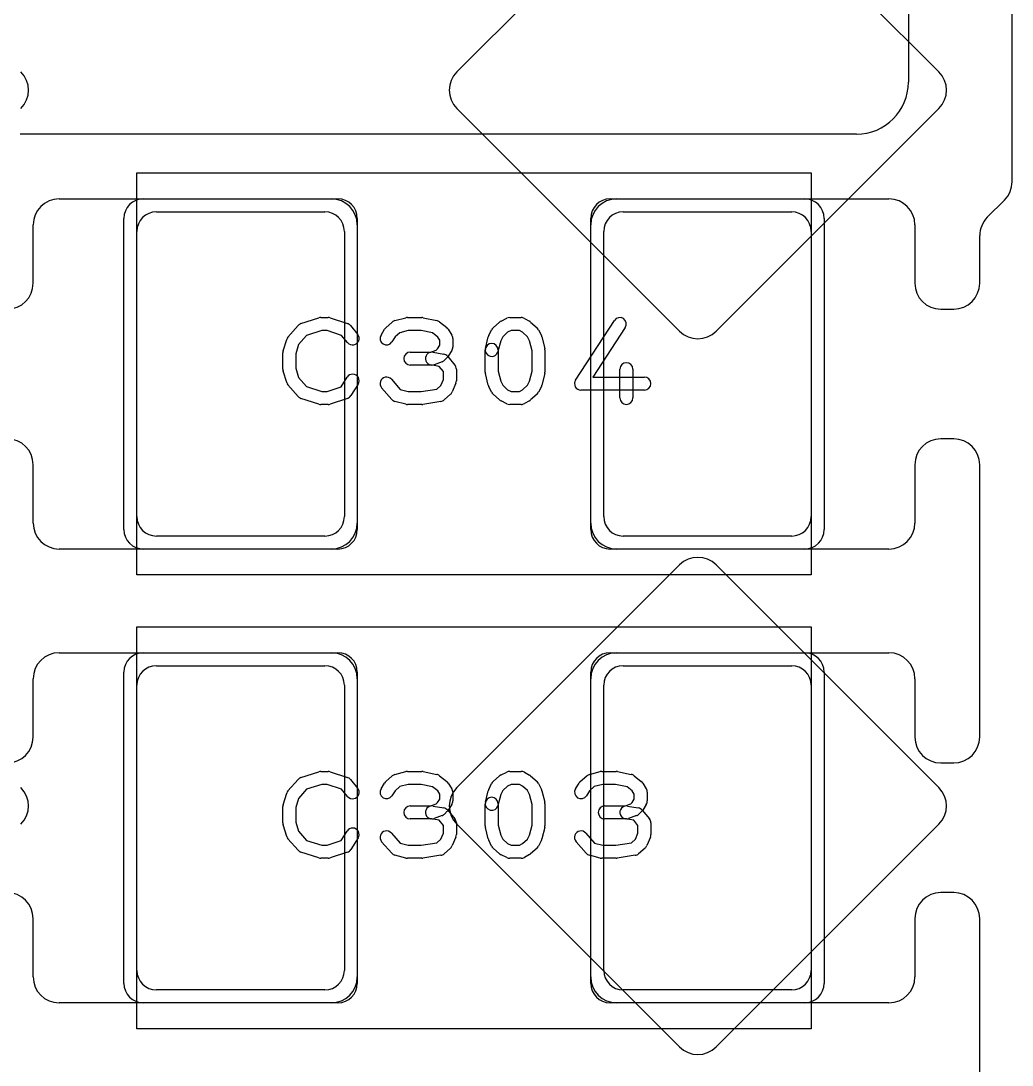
# Model space of a CAD drawing. Extents: x -3.2 to 23.2, y -0.5 to 25.
# Drawn here: x 10.928 to 14.75, y 4.71 to 8.737 of the extents above; entities that cross this region are included whole.
import ezdxf

# ---------------------------------------------------------------- set-up
doc = ezdxf.new("R2010")
doc.units = 0
for name, color, linetype in [('L1', 3, 'CONTINUOUS'), ('L4', 3, 'CONTINUOUS'), ('MetalMask-A', 176, 'CONTINUOUS'), ('PartsArea-A', 111, 'CONTINUOUS'), ('PartsSilk-A', 221, 'CONTINUOUS'), ('Resist-A', 2, 'CONTINUOUS')]:
    doc.layers.add(name, color=color, linetype=linetype)

msp = doc.modelspace()

# ---------------------------------------------------------------- linework, layer by layer
at = {"layer": 'L1'}
for p, q in [((14.35, 11.46716), (14.35, 8.5)), ((14.75, 8.11642), (14.75, 10.625)), ((14.15, 8.3), (10.925, 8.3)), ((11.075, 8.05), (12.125, 8.05)), ((13.225, 8.05), (14.275, 8.05)), ((14.65429, 7.97929), (14.72071, 8.04571)), ((11.45, 8), (12.1, 8)), ((13.25, 8), (13.9, 8)), ((10.975, 7.725), (10.975, 7.95)), ((12.225, 7.95), (12.225, 6.8)), ((13.125, 6.8), (13.125, 7.95)), ((14.375, 7.95), (14.375, 7.725)), ((11.375, 6.825), (11.375, 7.925)), ((12.175, 7.925), (12.175, 6.825)), ((13.175, 6.825), (13.175, 7.925)), ((13.975, 7.925), (13.975, 6.825)), ((14.625, 7.725), (14.625, 7.90858)), ((14.475, 7.625), (14.525, 7.625)), ((14.525, 7.125), (14.475, 7.125)), ((10.975, 6.8), (10.975, 7.025)), ((14.375, 7.025), (14.375, 6.8)), ((14.625, 5.975), (14.625, 7.025)), ((12.1, 6.75), (11.45, 6.75)), ((13.9, 6.75), (13.25, 6.75)), ((12.125, 6.7), (11.075, 6.7)), ((14.275, 6.7), (13.225, 6.7)), ((11.075, 6.3), (12.125, 6.3)), ((13.225, 6.3), (14.275, 6.3)), ((11.45, 6.25), (12.1, 6.25)), ((13.25, 6.25), (13.9, 6.25)), ((10.975, 5.975), (10.975, 6.2)), ((11.375, 5.075), (11.375, 6.175)), ((12.175, 6.175), (12.175, 5.075)), ((12.225, 6.2), (12.225, 5.05)), ((13.125, 5.05), (13.125, 6.2)), ((13.175, 5.075), (13.175, 6.175)), ((13.975, 6.175), (13.975, 5.075)), ((14.375, 6.2), (14.375, 5.975)), ((14.475, 5.875), (14.525, 5.875)), ((14.525, 5.375), (14.475, 5.375)), ((10.975, 5.05), (10.975, 5.275)), ((14.375, 5.275), (14.375, 5.05)), ((14.625, 4.225), (14.625, 5.275)), ((12.1, 5), (11.45, 5)), ((13.9, 5), (13.25, 5)), ((12.125, 4.95), (11.075, 4.95)), ((14.275, 4.95), (13.225, 4.95))]:
    msp.add_line(p, q, dxfattribs=at)
for centre, radius, start, end in [((14.15, 8.5), 0.2, -90, 0), ((14.65, 8.11642), 0.1, -45, 0), ((11.075, 7.95), 0.1, 90, 180), ((12.125, 7.95), 0.1, 0, 90), ((13.225, 7.95), 0.1, 90, 180), ((14.275, 7.95), 0.1, 0, 90), ((11.45, 7.925), 0.075, 90, 180), ((12.1, 7.925), 0.075, 0, 90), ((13.25, 7.925), 0.075, 90, 180), ((13.9, 7.925), 0.075, 0, 90), ((14.725, 7.90858), 0.1, 135, 180), ((10.875, 7.725), 0.1, -90, 0), ((14.475, 7.725), 0.1, 180, -90), ((14.525, 7.725), 0.1, -90, 0), ((10.875, 7.025), 0.1, 0, 90), ((14.475, 7.025), 0.1, 90, 180), ((14.525, 7.025), 0.1, 0, 90), ((11.45, 6.825), 0.075, 180, -90), ((12.1, 6.825), 0.075, -90, 0), ((13.25, 6.825), 0.075, 180, -90), ((13.9, 6.825), 0.075, -90, 0), ((11.075, 6.8), 0.1, 180, -90), ((12.125, 6.8), 0.1, -90, 0), ((13.225, 6.8), 0.1, 180, -90), ((14.275, 6.8), 0.1, -90, 0), ((11.075, 6.2), 0.1, 90, 180), ((12.125, 6.2), 0.1, 0, 90), ((13.225, 6.2), 0.1, 90, 180), ((14.275, 6.2), 0.1, 0, 90), ((11.45, 6.175), 0.075, 90, 180), ((12.1, 6.175), 0.075, 0, 90), ((13.25, 6.175), 0.075, 90, 180), ((13.9, 6.175), 0.075, 0, 90), ((10.875, 5.975), 0.1, -90, 0), ((14.475, 5.975), 0.1, 180, -90), ((14.525, 5.975), 0.1, -90, 0), ((10.875, 5.275), 0.1, 0, 90), ((14.475, 5.275), 0.1, 90, 180), ((14.525, 5.275), 0.1, 0, 90), ((11.45, 5.075), 0.075, 180, -90), ((12.1, 5.075), 0.075, -90, 0), ((13.25, 5.075), 0.075, 180, -90), ((13.9, 5.075), 0.075, -90, 0), ((11.075, 5.05), 0.1, 180, -90), ((12.125, 5.05), 0.1, -90, 0), ((13.225, 5.05), 0.1, 180, -90), ((14.275, 5.05), 0.1, -90, 0)]:
    msp.add_arc(centre, radius, start, end, dxfattribs=at)
at = {"layer": 'L4'}
for p, q in [((13.46763, 9.3985), (12.60904, 8.53991)), ((14.46762, 8.53991), (13.60903, 9.3985)), ((12.60904, 8.39849), (13.46762, 7.53991)), ((13.60904, 7.53991), (14.46762, 8.39849)), ((13.46763, 6.6385), (12.60904, 5.77991)), ((14.46762, 5.77991), (13.60903, 6.6385)), ((12.60904, 5.63849), (13.46762, 4.77991)), ((13.60904, 4.77991), (14.46762, 5.63849))]:
    msp.add_line(p, q, dxfattribs=at)
for centre, radius, start, end in [((10.85691, 8.4692), 0.1, -45, 45), ((12.67975, 8.4692), 0.1, 135, -135), ((14.39691, 8.4692), 0.1, -45, 45), ((13.53833, 7.61062), 0.1, -135, -45), ((13.53833, 6.5678), 0.09998, 45, 135), ((10.85691, 5.7092), 0.1, -45, 45), ((12.67975, 5.7092), 0.1, 135, -135), ((14.39691, 5.7092), 0.1, -45, 45), ((13.53833, 4.85062), 0.1, -135, -45)]:
    msp.add_arc(centre, radius, start, end, dxfattribs=at)
at = {"layer": 'MetalMask-A'}
for p, q in [((11.45, 8), (12.1, 8)), ((13.25, 8), (13.9, 8)), ((11.375, 6.825), (11.375, 7.925)), ((12.175, 7.925), (12.175, 6.825)), ((13.175, 6.825), (13.175, 7.925)), ((13.975, 7.925), (13.975, 6.825)), ((12.1, 6.75), (11.45, 6.75)), ((13.9, 6.75), (13.25, 6.75)), ((11.45, 6.25), (12.1, 6.25)), ((13.25, 6.25), (13.9, 6.25)), ((11.375, 5.075), (11.375, 6.175)), ((12.175, 6.175), (12.175, 5.075)), ((13.175, 5.075), (13.175, 6.175)), ((13.975, 6.175), (13.975, 5.075)), ((12.1, 5), (11.45, 5)), ((13.9, 5), (13.25, 5))]:
    msp.add_line(p, q, dxfattribs=at)
for centre, start, end in [((11.45, 7.925), 90, 180), ((12.1, 7.925), 0, 90), ((13.25, 7.925), 90, 180), ((13.9, 7.925), 0, 90), ((11.45, 6.825), 180, -90), ((12.1, 6.825), -90, 0), ((13.25, 6.825), 180, -90), ((13.9, 6.825), -90, 0), ((11.45, 6.175), 90, 180), ((12.1, 6.175), 0, 90), ((13.25, 6.175), 90, 180), ((13.9, 6.175), 0, 90), ((11.45, 5.075), 180, -90), ((12.1, 5.075), -90, 0), ((13.25, 5.075), 180, -90), ((13.9, 5.075), -90, 0)]:
    msp.add_arc(centre, 0.075, start, end, dxfattribs=at)
at = {"layer": 'PartsArea-A'}
for p, q in [((11.375, 6.6), (11.375, 8.15)), ((11.375, 8.15), (13.975, 8.15)), ((13.975, 8.15), (13.975, 6.6)), ((13.975, 6.6), (11.375, 6.6)), ((11.375, 4.85), (11.375, 6.4)), ((11.375, 6.4), (13.975, 6.4)), ((13.975, 6.4), (13.975, 4.85)), ((13.975, 4.85), (11.375, 4.85))]:
    msp.add_line(p, q, dxfattribs=at)
at = {"layer": 'PartsSilk-A'}
for p, q in [((12.00766, 7.56918), (12.0771, 7.5914)), ((12.08472, 7.59259), (12.1125, 7.59259)), ((12.1204, 7.59131), (12.18707, 7.56909)), ((12.33478, 7.55295), (12.35978, 7.57517)), ((12.36995, 7.58064), (12.41162, 7.59175)), ((12.41806, 7.59259), (12.47361, 7.59259)), ((12.47876, 7.59205), (12.53154, 7.58094)), ((12.54201, 7.576), (12.56979, 7.55378)), ((12.74867, 7.55295), (12.77367, 7.57517)), ((12.7791, 7.57884), (12.80132, 7.58995)), ((12.8125, 7.59259), (12.85694, 7.59259)), ((12.86934, 7.5893), (12.88879, 7.57819)), ((12.893, 7.57517), (12.918, 7.55295)), ((13.06657, 7.35163), (13.21657, 7.58126)), ((11.95758, 7.51739), (11.99647, 7.56183)), ((12.08862, 7.54259), (12.02952, 7.52368)), ((12.10844, 7.54259), (12.08862, 7.54259)), ((12.16452, 7.5239), (12.10844, 7.54259)), ((12.19838, 7.56137), (12.22615, 7.52804)), ((12.3163, 7.52529), (12.33019, 7.54751)), ((12.38856, 7.53385), (12.37068, 7.51796)), ((12.42134, 7.54259), (12.38856, 7.53385)), ((12.47101, 7.54259), (12.42134, 7.54259)), ((12.51542, 7.53324), (12.47101, 7.54259)), ((12.53523, 7.5174), (12.51542, 7.53324)), ((12.57537, 7.54751), (12.58926, 7.52529)), ((12.73181, 7.52322), (12.74292, 7.54544)), ((12.80442, 7.5356), (12.78549, 7.51877)), ((12.8184, 7.54259), (12.80442, 7.5356)), ((12.8503, 7.54259), (12.8184, 7.54259)), ((12.86173, 7.53606), (12.8503, 7.54259)), ((12.88118, 7.51877), (12.86173, 7.53606)), ((12.92375, 7.54544), (12.93486, 7.52322)), ((13.25843, 7.55392), (13.13369, 7.36296)), ((11.93864, 7.46394), (11.95253, 7.50839)), ((12.02952, 7.52368), (11.99868, 7.48844)), ((12.18773, 7.49604), (12.16452, 7.5239)), ((12.37068, 7.51796), (12.3587, 7.49879)), ((12.54306, 7.50487), (12.53523, 7.5174)), ((12.54306, 7.48587), (12.54306, 7.50487)), ((12.59306, 7.51204), (12.59306, 7.4787)), ((12.71881, 7.47365), (12.72992, 7.5181)), ((12.77776, 7.50331), (12.76731, 7.46153)), ((12.78549, 7.51877), (12.77776, 7.50331)), ((12.88891, 7.50331), (12.88118, 7.51877)), ((12.89861, 7.46451), (12.88891, 7.50331)), ((12.93675, 7.5181), (12.94786, 7.47365)), ((11.9375, 7.39352), (11.9375, 7.45648)), ((11.99868, 7.48844), (11.9875, 7.45266)), ((11.9875, 7.45266), (11.9875, 7.39734)), ((12.42917, 7.45926), (12.5081, 7.45926)), ((12.5081, 7.45926), (12.5293, 7.46697)), ((12.51688, 7.45887), (12.55855, 7.45146)), ((12.5293, 7.46697), (12.53448, 7.47215)), ((12.53448, 7.47215), (12.54306, 7.48587)), ((12.58926, 7.46545), (12.57537, 7.44323)), ((12.71806, 7.38241), (12.71806, 7.46759)), ((12.76806, 7.46759), (12.76806, 7.38549)), ((12.89861, 7.38549), (12.89861, 7.46451)), ((12.94861, 7.46759), (12.94861, 7.38241)), ((12.5125, 7.40926), (12.42917, 7.40926)), ((12.54081, 7.40383), (12.50812, 7.40965)), ((12.5516, 7.42187), (12.52104, 7.41076)), ((12.57185, 7.4388), (12.56074, 7.42769)), ((12.57338, 7.44285), (12.60115, 7.40952)), ((11.95253, 7.34161), (11.93864, 7.38606)), ((11.9875, 7.39734), (11.99868, 7.36156)), ((12.55694, 7.38447), (12.54081, 7.40383)), ((12.55694, 7.35407), (12.55694, 7.38447)), ((12.60694, 7.39352), (12.60694, 7.34907)), ((12.72992, 7.3319), (12.71881, 7.37635)), ((12.76806, 7.38549), (12.77776, 7.34669)), ((12.88891, 7.34669), (12.89861, 7.38549)), ((12.94786, 7.37635), (12.93675, 7.3319)), ((13.2375, 7.28241), (13.2375, 7.39352)), ((13.2875, 7.39352), (13.2875, 7.28241)), ((11.99647, 7.28817), (11.95758, 7.33261)), ((11.99868, 7.36156), (12.02952, 7.32632)), ((12.16273, 7.3255), (12.18574, 7.36232)), ((12.22814, 7.33582), (12.20037, 7.29138)), ((12.35631, 7.35442), (12.39019, 7.31571)), ((12.53191, 7.31705), (12.54718, 7.33063)), ((12.54718, 7.33063), (12.55694, 7.35407)), ((12.60502, 7.33946), (12.59114, 7.30613)), ((12.77776, 7.34669), (12.78549, 7.33123)), ((12.78549, 7.33123), (12.80442, 7.3144)), ((12.86173, 7.31394), (12.88118, 7.33123)), ((12.88118, 7.33123), (12.88891, 7.34669)), ((13.13369, 7.36296), (13.33194, 7.36296)), ((12.02952, 7.32632), (12.08862, 7.30741)), ((12.08862, 7.30741), (12.10844, 7.30741)), ((12.10844, 7.30741), (12.16273, 7.3255)), ((12.35758, 7.27706), (12.31869, 7.3215)), ((12.39019, 7.31571), (12.42134, 7.30741)), ((12.42134, 7.30741), (12.47162, 7.30741)), ((12.47162, 7.30741), (12.53191, 7.31705)), ((12.58467, 7.29705), (12.55967, 7.27483)), ((12.74292, 7.30456), (12.73181, 7.32678)), ((12.77367, 7.27483), (12.74867, 7.29705)), ((12.80442, 7.3144), (12.8184, 7.30741)), ((12.8184, 7.30741), (12.8503, 7.30741)), ((12.8503, 7.30741), (12.86173, 7.31394)), ((12.918, 7.29705), (12.893, 7.27483)), ((12.93486, 7.32678), (12.92375, 7.30456)), ((13.33194, 7.31296), (13.0875, 7.31296)), ((12.0771, 7.2586), (12.00766, 7.28082)), ((12.1125, 7.25741), (12.08472, 7.25741)), ((12.18707, 7.28091), (12.1204, 7.25869)), ((12.41162, 7.25825), (12.36995, 7.26936)), ((12.47361, 7.25741), (12.41806, 7.25741)), ((12.54701, 7.26883), (12.47756, 7.25772)), ((12.80132, 7.26005), (12.7791, 7.27116)), ((12.85694, 7.25741), (12.8125, 7.25741)), ((12.88879, 7.27181), (12.86934, 7.2607)), ((12.00766, 5.81918), (12.0771, 5.8414)), ((12.08472, 5.84259), (12.1125, 5.84259)), ((12.1204, 5.84131), (12.18707, 5.81909)), ((12.36995, 5.83064), (12.41162, 5.84175)), ((12.41806, 5.84259), (12.47361, 5.84259)), ((12.47876, 5.84205), (12.53154, 5.83094)), ((12.7791, 5.82884), (12.80132, 5.83995)), ((12.8125, 5.84259), (12.85694, 5.84259)), ((12.86934, 5.8393), (12.88879, 5.82819)), ((13.11995, 5.83064), (13.16162, 5.84175)), ((13.16806, 5.84259), (13.22361, 5.84259)), ((13.22876, 5.84205), (13.28154, 5.83094)), ((11.95758, 5.76739), (11.99647, 5.81183)), ((12.19838, 5.81137), (12.22615, 5.77804)), ((12.33478, 5.80295), (12.35978, 5.82517)), ((12.54201, 5.826), (12.56979, 5.80378)), ((12.74867, 5.80295), (12.77367, 5.82517)), ((12.893, 5.82517), (12.918, 5.80295)), ((13.08478, 5.80295), (13.10978, 5.82517)), ((13.29201, 5.826), (13.31979, 5.80378)), ((11.93864, 5.71394), (11.95253, 5.75839)), ((12.02952, 5.77368), (11.99868, 5.73844)), ((12.08862, 5.79259), (12.02952, 5.77368)), ((12.10844, 5.79259), (12.08862, 5.79259)), ((12.16452, 5.7739), (12.10844, 5.79259)), ((12.18773, 5.74604), (12.16452, 5.7739)), ((12.3163, 5.77529), (12.33019, 5.79751)), ((12.37068, 5.76796), (12.3587, 5.74879)), ((12.38856, 5.78385), (12.37068, 5.76796)), ((12.42134, 5.79259), (12.38856, 5.78385)), ((12.47101, 5.79259), (12.42134, 5.79259)), ((12.51542, 5.78324), (12.47101, 5.79259)), ((12.53523, 5.7674), (12.51542, 5.78324)), ((12.54306, 5.75487), (12.53523, 5.7674)), ((12.57537, 5.79751), (12.58926, 5.77529)), ((12.59306, 5.76204), (12.59306, 5.7287)), ((12.71881, 5.72365), (12.72992, 5.7681)), ((12.73181, 5.77322), (12.74292, 5.79544)), ((12.78549, 5.76877), (12.77776, 5.75331)), ((12.80442, 5.7856), (12.78549, 5.76877)), ((12.8184, 5.79259), (12.80442, 5.7856)), ((12.8503, 5.79259), (12.8184, 5.79259)), ((12.86173, 5.78606), (12.8503, 5.79259)), ((12.88118, 5.76877), (12.86173, 5.78606)), ((12.88891, 5.75331), (12.88118, 5.76877)), ((12.92375, 5.79544), (12.93486, 5.77322)), ((12.93675, 5.7681), (12.94786, 5.72365)), ((13.0663, 5.77529), (13.08019, 5.79751)), ((13.12068, 5.76796), (13.1087, 5.74879)), ((13.13856, 5.78385), (13.12068, 5.76796)), ((13.17134, 5.79259), (13.13856, 5.78385)), ((13.22101, 5.79259), (13.17134, 5.79259)), ((13.26542, 5.78324), (13.22101, 5.79259)), ((13.28523, 5.7674), (13.26542, 5.78324)), ((13.29306, 5.75487), (13.28523, 5.7674)), ((13.32537, 5.79751), (13.33926, 5.77529)), ((13.34306, 5.76204), (13.34306, 5.7287)), ((11.99868, 5.73844), (11.9875, 5.70266)), ((12.5293, 5.71697), (12.53448, 5.72215)), ((12.53448, 5.72215), (12.54306, 5.73587)), ((12.54306, 5.73587), (12.54306, 5.75487)), ((12.77776, 5.75331), (12.76731, 5.71153)), ((12.89861, 5.71451), (12.88891, 5.75331)), ((13.2793, 5.71697), (13.28448, 5.72215)), ((13.28448, 5.72215), (13.29306, 5.73587)), ((13.29306, 5.73587), (13.29306, 5.75487)), ((11.9375, 5.64352), (11.9375, 5.70648)), ((11.9875, 5.70266), (11.9875, 5.64734)), ((12.42917, 5.70926), (12.5081, 5.70926)), ((12.5081, 5.70926), (12.5293, 5.71697)), ((12.51688, 5.70887), (12.55855, 5.70146)), ((12.57185, 5.6888), (12.56074, 5.67769)), ((12.57338, 5.69285), (12.60115, 5.65952)), ((12.58926, 5.71545), (12.57537, 5.69323)), ((12.71806, 5.63241), (12.71806, 5.71759)), ((12.76806, 5.71759), (12.76806, 5.63549)), ((12.89861, 5.63549), (12.89861, 5.71451)), ((12.94861, 5.71759), (12.94861, 5.63241)), ((13.17917, 5.70926), (13.2581, 5.70926)), ((13.2581, 5.70926), (13.2793, 5.71697)), ((13.26688, 5.70887), (13.30855, 5.70146)), ((13.32185, 5.6888), (13.31074, 5.67769)), ((13.32338, 5.69285), (13.35115, 5.65952)), ((13.33926, 5.71545), (13.32537, 5.69323)), ((11.9875, 5.64734), (11.99868, 5.61156)), ((12.5125, 5.65926), (12.42917, 5.65926)), ((12.54081, 5.65383), (12.50812, 5.65965)), ((12.5516, 5.67187), (12.52104, 5.66076)), ((12.55694, 5.63447), (12.54081, 5.65383)), ((12.60694, 5.64352), (12.60694, 5.59907)), ((13.2625, 5.65926), (13.17917, 5.65926)), ((13.29081, 5.65383), (13.25812, 5.65965)), ((13.3016, 5.67187), (13.27104, 5.66076)), ((13.30694, 5.63447), (13.29081, 5.65383)), ((13.35694, 5.64352), (13.35694, 5.59907)), ((11.95253, 5.59161), (11.93864, 5.63606)), ((11.99868, 5.61156), (12.02952, 5.57632)), ((12.16273, 5.5755), (12.18574, 5.61232)), ((12.35631, 5.60442), (12.39019, 5.56571)), ((12.54718, 5.58063), (12.55694, 5.60407)), ((12.55694, 5.60407), (12.55694, 5.63447)), ((12.72992, 5.5819), (12.71881, 5.62635)), ((12.76806, 5.63549), (12.77776, 5.59669)), ((12.88891, 5.59669), (12.89861, 5.63549)), ((12.94786, 5.62635), (12.93675, 5.5819)), ((13.10631, 5.60442), (13.14019, 5.56571)), ((13.29718, 5.58063), (13.30694, 5.60407)), ((13.30694, 5.60407), (13.30694, 5.63447)), ((11.99647, 5.53817), (11.95758, 5.58261)), ((12.02952, 5.57632), (12.08862, 5.55741)), ((12.08862, 5.55741), (12.10844, 5.55741)), ((12.10844, 5.55741), (12.16273, 5.5755)), ((12.22814, 5.58582), (12.20037, 5.54138)), ((12.35758, 5.52706), (12.31869, 5.5715)), ((12.39019, 5.56571), (12.42134, 5.55741)), ((12.42134, 5.55741), (12.47162, 5.55741)), ((12.47162, 5.55741), (12.53191, 5.56705)), ((12.53191, 5.56705), (12.54718, 5.58063)), ((12.60502, 5.58946), (12.59114, 5.55613)), ((12.74292, 5.55456), (12.73181, 5.57678)), ((12.77776, 5.59669), (12.78549, 5.58123)), ((12.78549, 5.58123), (12.80442, 5.5644)), ((12.80442, 5.5644), (12.8184, 5.55741)), ((12.8184, 5.55741), (12.8503, 5.55741)), ((12.8503, 5.55741), (12.86173, 5.56394)), ((12.86173, 5.56394), (12.88118, 5.58123)), ((12.88118, 5.58123), (12.88891, 5.59669)), ((12.93486, 5.57678), (12.92375, 5.55456)), ((13.10758, 5.52706), (13.06869, 5.5715)), ((13.14019, 5.56571), (13.17134, 5.55741)), ((13.17134, 5.55741), (13.22162, 5.55741)), ((13.22162, 5.55741), (13.28191, 5.56705)), ((13.28191, 5.56705), (13.29718, 5.58063)), ((13.35502, 5.58946), (13.34114, 5.55613)), ((12.0771, 5.5086), (12.00766, 5.53082)), ((12.18707, 5.53091), (12.1204, 5.50869)), ((12.41162, 5.50825), (12.36995, 5.51936)), ((12.54701, 5.51883), (12.47756, 5.50772)), ((12.58467, 5.54705), (12.55967, 5.52483)), ((12.77367, 5.52483), (12.74867, 5.54705)), ((12.80132, 5.51005), (12.7791, 5.52116)), ((12.88879, 5.52181), (12.86934, 5.5107)), ((12.918, 5.54705), (12.893, 5.52483)), ((13.16162, 5.50825), (13.11995, 5.51936)), ((13.29701, 5.51883), (13.22756, 5.50772)), ((13.33467, 5.54705), (13.30967, 5.52483)), ((12.1125, 5.50741), (12.08472, 5.50741)), ((12.47361, 5.50741), (12.41806, 5.50741)), ((12.85694, 5.50741), (12.8125, 5.50741)), ((13.22361, 5.50741), (13.16806, 5.50741))]:
    msp.add_line(p, q, dxfattribs=at)
for centre, start, end in [((12.08472, 7.56759), 90, 107.74642), ((12.1125, 7.56759), 71.57954, 90), ((12.37639, 7.55648), 104.92551, 131.63069), ((12.41806, 7.56759), 90, 104.92885), ((12.47361, 7.56759), 78.11016, 90), ((12.52639, 7.55648), 51.33303, 78.11298), ((12.79028, 7.55648), 116.56505, 131.62783), ((12.8125, 7.56759), 90, 116.56505), ((12.85694, 7.56759), 60.26649, 90), ((12.87639, 7.55648), 48.37217, 60.26649), ((13.2375, 7.56759), -33.14974, 146.84644), ((12.01528, 7.54537), 107.74642, 138.81192), ((12.17917, 7.54537), 39.7909, 71.57954), ((12.35139, 7.53426), 131.62783, 147.98998), ((12.55417, 7.53426), 32.00538, 51.34522), ((12.76528, 7.53426), 131.62783, 153.43495), ((12.90139, 7.53426), 26.56505, 48.37217), ((11.97639, 7.50093), 138.81192, 162.63777), ((12.20694, 7.51204), -140.2091, 39.8005), ((12.3375, 7.51204), 147.99462, -32.01002), ((12.56806, 7.51204), 0, 32.01002), ((12.74306, 7.46759), 0, 180), ((12.75417, 7.51204), 153.43495, 165.96932), ((12.9125, 7.51204), 14.03068, 26.56505), ((11.9625, 7.45648), 162.63777, 180), ((12.42917, 7.43426), 90, -90), ((12.5125, 7.43426), 79.90837, -100.08326), ((12.55417, 7.42685), 39.7909, 79.91674), ((12.56806, 7.4787), -32.00538, 0), ((12.74306, 7.46759), 165.96932, -14.03321), ((12.92361, 7.46759), 0, 14.03068), ((12.5125, 7.43426), -90, -70.02141), ((12.54306, 7.44537), -70.02864, -45), ((12.55417, 7.45648), -45, -32.01002), ((12.58194, 7.39352), 0, 39.8005), ((13.2625, 7.39352), 0, 180), ((11.9625, 7.39352), 180, -162.63777), ((12.20694, 7.34907), -32.00538, 147.99925), ((12.74306, 7.38241), 180, -165.96932), ((12.92361, 7.38241), -14.03068, 0), ((11.97639, 7.34907), -162.63777, -138.81192), ((12.3375, 7.33796), 41.18808, -138.81042), ((12.58194, 7.34907), -22.60576, 0), ((12.75417, 7.33796), -165.96932, -153.43495), ((12.9125, 7.33796), -26.56505, -14.03068), ((13.0875, 7.33796), 146.85026, -90), ((13.33194, 7.33796), -90, 90), ((12.17917, 7.30463), -71.57954, -32.00538), ((12.56806, 7.31574), -48.37217, -22.60888), ((12.76528, 7.31574), -153.43495, -131.62783), ((12.90139, 7.31574), -48.37217, -26.56505), ((12.01528, 7.30463), -138.81192, -107.74642), ((12.08472, 7.28241), -107.74642, -90), ((12.1125, 7.28241), -90, -71.57954), ((12.37639, 7.29352), -138.81192, -104.92885), ((12.41806, 7.28241), -104.92551, -90), ((12.47361, 7.28241), -90, -80.91133), ((12.54306, 7.29352), -80.91063, -48.36931), ((12.79028, 7.29352), -131.62783, -116.56505), ((12.8125, 7.28241), -116.56505, -90), ((12.85694, 7.28241), -90, -60.26649), ((12.87639, 7.29352), -60.26649, -48.37217), ((13.2625, 7.28241), 180, 0), ((12.08472, 5.81759), 90, 107.74642), ((12.1125, 5.81759), 71.57954, 90), ((12.41806, 5.81759), 90, 104.92885), ((12.47361, 5.81759), 78.11016, 90), ((12.8125, 5.81759), 90, 116.56505), ((12.85694, 5.81759), 60.26649, 90), ((13.16806, 5.81759), 90, 104.92885), ((13.22361, 5.81759), 78.11016, 90), ((12.01528, 5.79537), 107.74642, 138.81192), ((12.17917, 5.79537), 39.7909, 71.57954), ((12.35139, 5.78426), 131.62783, 147.98998), ((12.37639, 5.80648), 104.92551, 131.63069), ((12.52639, 5.80648), 51.33303, 78.11298), ((12.55417, 5.78426), 32.00538, 51.34522), ((12.76528, 5.78426), 131.62783, 153.43495), ((12.79028, 5.80648), 116.56505, 131.62783), ((12.87639, 5.80648), 48.37217, 60.26649), ((12.90139, 5.78426), 26.56505, 48.37217), ((13.10139, 5.78426), 131.62783, 147.98998), ((13.12639, 5.80648), 104.92551, 131.63069), ((13.27639, 5.80648), 51.33303, 78.11298), ((13.30417, 5.78426), 32.00538, 51.34522), ((11.97639, 5.75093), 138.81192, 162.63777), ((12.20694, 5.76204), -140.2091, 39.8005), ((12.3375, 5.76204), 147.99462, -32.01002), ((12.56806, 5.76204), 0, 32.01002), ((12.75417, 5.76204), 153.43495, 165.96932), ((12.9125, 5.76204), 14.03068, 26.56505), ((13.0875, 5.76204), 147.99462, -32.01002), ((13.31806, 5.76204), 0, 32.01002), ((12.56806, 5.7287), -32.00538, 0), ((12.74306, 5.71759), 0, 180), ((12.74306, 5.71759), 165.96932, -14.03321), ((12.92361, 5.71759), 0, 14.03068), ((13.31806, 5.7287), -32.00538, 0), ((11.9625, 5.70648), 162.63777, 180), ((12.42917, 5.68426), 90, -90), ((12.5125, 5.68426), 79.90837, -100.08326), ((12.54306, 5.69537), -70.02864, -45), ((12.55417, 5.67685), 39.7909, 79.91674), ((12.55417, 5.70648), -45, -32.01002), ((13.17917, 5.68426), 90, -90), ((13.2625, 5.68426), 79.90837, -100.08326), ((13.29306, 5.69537), -70.02864, -45), ((13.30417, 5.67685), 39.7909, 79.91674), ((13.30417, 5.70648), -45, -32.01002), ((11.9625, 5.64352), 180, -162.63777), ((12.5125, 5.68426), -90, -70.02141), ((12.58194, 5.64352), 0, 39.8005), ((13.2625, 5.68426), -90, -70.02141), ((13.33194, 5.64352), 0, 39.8005), ((12.20694, 5.59907), -32.00538, 147.99925), ((12.3375, 5.58796), 41.18808, -138.81042), ((12.58194, 5.59907), -22.60576, 0), ((12.74306, 5.63241), 180, -165.96932), ((12.92361, 5.63241), -14.03068, 0), ((13.0875, 5.58796), 41.18808, -138.81042), ((13.33194, 5.59907), -22.60576, 0), ((11.97639, 5.59907), -162.63777, -138.81192), ((12.75417, 5.58796), -165.96932, -153.43495), ((12.9125, 5.58796), -26.56505, -14.03068), ((12.01528, 5.55463), -138.81192, -107.74642), ((12.17917, 5.55463), -71.57954, -32.00538), ((12.37639, 5.54352), -138.81192, -104.92885), ((12.54306, 5.54352), -80.91063, -48.36931), ((12.56806, 5.56574), -48.37217, -22.60888), ((12.76528, 5.56574), -153.43495, -131.62783), ((12.79028, 5.54352), -131.62783, -116.56505), ((12.87639, 5.54352), -60.26649, -48.37217), ((12.90139, 5.56574), -48.37217, -26.56505), ((13.12639, 5.54352), -138.81192, -104.92885), ((13.29306, 5.54352), -80.91063, -48.36931), ((13.31806, 5.56574), -48.37217, -22.60888), ((12.08472, 5.53241), -107.74642, -90), ((12.1125, 5.53241), -90, -71.57954), ((12.41806, 5.53241), -104.92551, -90), ((12.47361, 5.53241), -90, -80.91133), ((12.8125, 5.53241), -116.56505, -90), ((12.85694, 5.53241), -90, -60.26649), ((13.16806, 5.53241), -104.92551, -90), ((13.22361, 5.53241), -90, -80.91133)]:
    msp.add_arc(centre, 0.025, start, end, dxfattribs=at)
at = {"layer": 'Resist-A'}
for p, q in [((11.4, 8.05), (12.15, 8.05)), ((13.2, 8.05), (13.95, 8.05)), ((11.325, 6.775), (11.325, 7.975)), ((12.225, 7.975), (12.225, 6.775)), ((13.125, 6.775), (13.125, 7.975)), ((14.025, 7.975), (14.025, 6.775)), ((12.15, 6.7), (11.4, 6.7)), ((13.95, 6.7), (13.2, 6.7)), ((11.4, 6.3), (12.15, 6.3)), ((13.2, 6.3), (13.95, 6.3)), ((11.325, 5.025), (11.325, 6.225)), ((12.225, 6.225), (12.225, 5.025)), ((13.125, 5.025), (13.125, 6.225)), ((14.025, 6.225), (14.025, 5.025)), ((12.15, 4.95), (11.4, 4.95)), ((13.95, 4.95), (13.2, 4.95))]:
    msp.add_line(p, q, dxfattribs=at)
for centre, start, end in [((11.4, 7.975), 90, 180), ((12.15, 7.975), 0, 90), ((13.2, 7.975), 90, 180), ((13.95, 7.975), 0, 90), ((11.4, 6.775), 180, -90), ((12.15, 6.775), -90, 0), ((13.2, 6.775), 180, -90), ((13.95, 6.775), -90, 0), ((11.4, 6.225), 90, 180), ((12.15, 6.225), 0, 90), ((13.2, 6.225), 90, 180), ((13.95, 6.225), 0, 90), ((11.4, 5.025), 180, -90), ((12.15, 5.025), -90, 0), ((13.2, 5.025), 180, -90), ((13.95, 5.025), -90, 0)]:
    msp.add_arc(centre, 0.075, start, end, dxfattribs=at)

doc.saveas('drawing.dxf')
